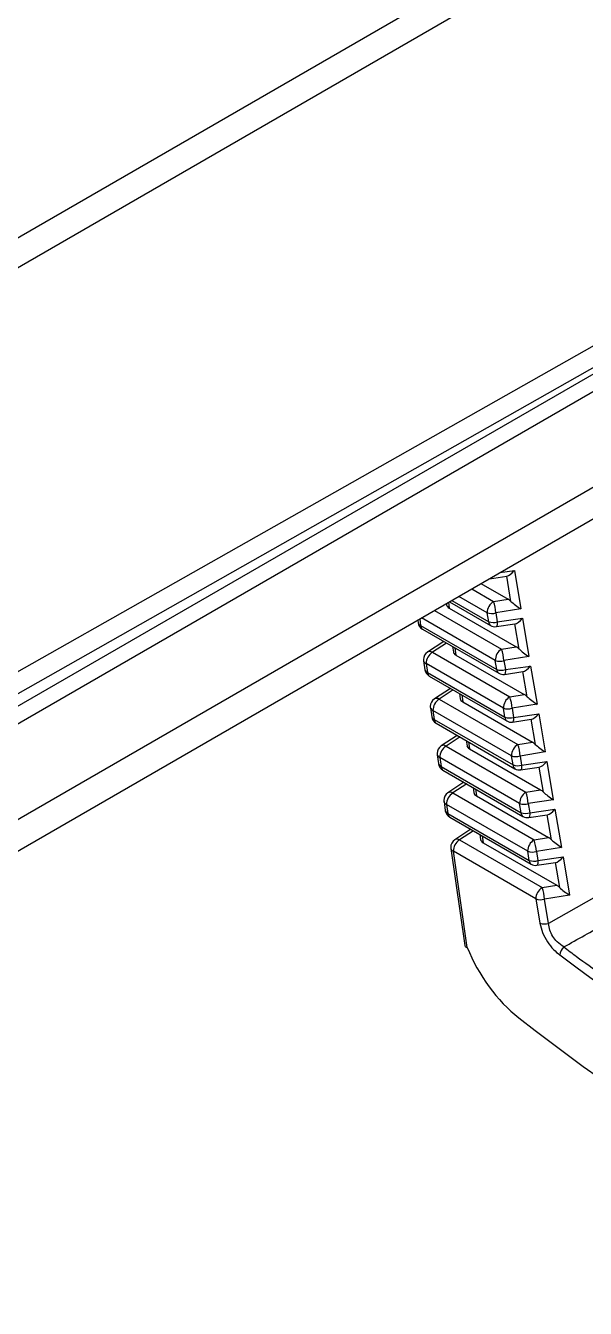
# Model space of a CAD drawing. Extents: x 2 to 136, y 1 to 99.
# Drawn here: x 99.27 to 99.894, y 78.613 to 80.042 of the extents above; entities that cross this region are included whole.
import ezdxf

# ---------------------------------------------------------------- set-up
doc = ezdxf.new("R2010")
doc.units = 0
doc.header["$MEASUREMENT"] = 0
doc.layers.add('OBJECT', color=7, linetype='CONTINUOUS')

msp = doc.modelspace()

# ---------------------------------------------------------------- linework, layer by layer
at = {"layer": 'OBJECT'}
for p, q in [((101.5431, 81.1229), (98.2311, 79.2109)), ((98.2311, 79.1782), (101.5431, 81.0902)), ((97.1553, 78.0682), (99.9265, 79.6679)), ((99.916, 79.642), (97.1459, 78.0429)), ((97.1498, 77.9389), (100.0197, 79.5957)), ((97.1287, 77.8914), (100.0523, 79.5792)), ((99.7869, 79.4259), (99.8063, 79.4288)), ((99.7986, 79.4327), (99.8148, 79.435)), ((99.811, 79.4006), (99.8063, 79.4288)), ((99.8148, 79.435), (99.822, 79.3922)), ((99.7672, 79.4146), (99.7915, 79.4006)), ((99.7776, 79.4206), (99.8078, 79.4032)), ((99.739, 79.3983), (99.7393, 79.3967)), ((99.7412, 79.3996), (99.7422, 79.3931)), ((99.7424, 79.4002), (99.7882, 79.3738)), ((99.745, 79.4017), (99.7862, 79.3779)), ((99.7845, 79.3879), (99.7528, 79.4062)), ((99.7915, 79.4006), (99.8078, 79.4032)), ((99.7071, 79.3798), (99.7075, 79.3768)), ((99.7093, 79.3811), (99.7103, 79.3737)), ((99.7935, 79.3348), (99.7113, 79.3823)), ((99.7257, 79.3906), (99.8005, 79.3474)), ((99.7422, 79.3931), (99.8168, 79.35)), ((99.7862, 79.3779), (99.7845, 79.3879)), ((99.822, 79.3922), (99.7941, 79.3878)), ((99.7941, 79.3878), (99.7958, 79.3778)), ((99.7958, 79.3778), (99.8238, 79.3818)), ((99.8238, 79.3818), (99.8311, 79.3391)), ((99.7103, 79.3737), (99.7952, 79.3247)), ((99.7124, 79.3696), (99.7973, 79.3206)), ((99.7947, 79.3725), (99.8154, 79.3756)), ((99.8201, 79.3475), (99.8153, 79.3756)), ((99.736, 79.3559), (99.7181, 79.3442)), ((99.7391, 79.3542), (99.7235, 79.344)), ((99.7235, 79.344), (99.8096, 79.2943)), ((99.746, 79.3502), (99.7468, 79.3444)), ((99.7486, 79.3487), (99.7497, 79.3408)), ((99.7497, 79.3408), (99.8258, 79.2969)), ((99.8005, 79.3474), (99.8168, 79.35)), ((99.8311, 79.3391), (99.8031, 79.3346)), ((99.7136, 79.3344), (99.7151, 79.3245)), ((99.8026, 79.2816), (99.7165, 79.3313)), ((99.7165, 79.3313), (99.7179, 79.3214)), ((99.7952, 79.3247), (99.7935, 79.3348)), ((99.8031, 79.3346), (99.8048, 79.3246)), ((99.8037, 79.3193), (99.8244, 79.3224)), ((99.8048, 79.3246), (99.8329, 79.3286)), ((99.8291, 79.2944), (99.8244, 79.3224)), ((99.8329, 79.3286), (99.8401, 79.2859)), ((99.7179, 79.3214), (99.8043, 79.2715)), ((99.72, 79.3172), (99.8063, 79.2674)), ((99.7436, 79.3036), (99.7256, 79.2919)), ((99.7466, 79.3019), (99.731, 79.2917)), ((99.7536, 79.2978), (99.7544, 79.2921)), ((99.7562, 79.2963), (99.7573, 79.2885)), ((99.8096, 79.2943), (99.8258, 79.2969)), ((99.7212, 79.2821), (99.7227, 79.2721)), ((99.8116, 79.2285), (99.724, 79.279)), ((99.724, 79.279), (99.7255, 79.269)), ((99.731, 79.2917), (99.8186, 79.2411)), ((99.7573, 79.2885), (99.8349, 79.2437)), ((99.8043, 79.2715), (99.8026, 79.2816)), ((99.8401, 79.2859), (99.8122, 79.2815)), ((99.8122, 79.2815), (99.8139, 79.2714)), ((99.7255, 79.269), (99.8133, 79.2183)), ((99.7276, 79.2649), (99.8154, 79.2142)), ((99.8128, 79.2661), (99.8335, 79.2692)), ((99.8139, 79.2714), (99.8419, 79.2754)), ((99.8382, 79.2412), (99.8334, 79.2692)), ((99.8419, 79.2754), (99.8492, 79.2328)), ((99.7511, 79.2513), (99.7332, 79.2396)), ((99.7542, 79.2495), (99.7386, 79.2394)), ((99.7386, 79.2394), (99.8276, 79.188)), ((99.7612, 79.2455), (99.762, 79.2398)), ((99.7638, 79.244), (99.7649, 79.2362)), ((99.7649, 79.2362), (99.8439, 79.1906)), ((99.8186, 79.2411), (99.8349, 79.2437)), ((99.7288, 79.2298), (99.7302, 79.2198)), ((99.8206, 79.1753), (99.7316, 79.2267)), ((99.7316, 79.2267), (99.7331, 79.2167)), ((99.8133, 79.2183), (99.8116, 79.2285)), ((99.8492, 79.2328), (99.8212, 79.2283)), ((99.8212, 79.2283), (99.8229, 79.2182)), ((99.8229, 79.2182), (99.851, 79.2222)), ((99.851, 79.2222), (99.8582, 79.1796)), ((99.7331, 79.2167), (99.8224, 79.1651)), ((99.7351, 79.2125), (99.8244, 79.161)), ((99.8218, 79.213), (99.8425, 79.216)), ((99.8472, 79.1881), (99.8424, 79.216)), ((99.7586, 79.199), (99.7408, 79.1873)), ((99.7617, 79.1972), (99.7462, 79.1871)), ((99.7462, 79.1871), (99.8367, 79.1348)), ((99.7687, 79.1931), (99.7695, 79.1875)), ((99.7713, 79.1916), (99.7725, 79.1839)), ((99.7725, 79.1839), (99.853, 79.1374)), ((99.8276, 79.188), (99.8439, 79.1906)), ((99.8582, 79.1796), (99.8302, 79.1752)), ((99.7364, 79.1775), (99.7378, 79.1674)), ((99.8297, 79.1222), (99.7392, 79.1744)), ((99.7392, 79.1744), (99.7406, 79.1643)), ((99.8224, 79.1651), (99.8206, 79.1753)), ((99.8302, 79.1752), (99.832, 79.165)), ((99.832, 79.165), (99.86, 79.169)), ((99.86, 79.169), (99.8672, 79.1265)), ((99.7406, 79.1643), (99.8314, 79.1119)), ((99.7427, 79.1602), (99.8335, 79.1078)), ((99.8309, 79.1598), (99.8515, 79.1628)), ((99.8562, 79.1349), (99.8515, 79.1628)), ((99.7662, 79.1466), (99.7483, 79.135)), ((99.7692, 79.1449), (99.7538, 79.1348)), ((99.7763, 79.1408), (99.7771, 79.1352)), ((99.7789, 79.1393), (99.78, 79.1316)), ((99.8367, 79.1348), (99.853, 79.1374)), ((99.7439, 79.1252), (99.7596, 79.0171)), ((99.7623, 79.0149), (99.7468, 79.1221)), ((99.8387, 79.069), (99.7468, 79.1221)), ((99.7538, 79.1348), (99.8457, 79.0817)), ((99.78, 79.1316), (99.862, 79.0843)), ((99.8314, 79.1119), (99.8297, 79.1222)), ((99.8672, 79.1265), (99.8393, 79.122)), ((99.8393, 79.122), (99.841, 79.1118)), ((99.8399, 79.1066), (99.8606, 79.1096)), ((99.841, 79.1118), (99.8691, 79.1158)), ((99.8653, 79.0818), (99.8605, 79.1096)), ((99.8691, 79.1158), (99.8763, 79.0733)), ((99.9643, 79.1049), (99.8529, 79.0418)), ((99.8457, 79.0817), (99.862, 79.0843)), ((99.8387, 79.069), (99.8433, 79.0419)), ((99.8763, 79.0733), (99.8483, 79.0689)), ((99.8529, 79.0418), (99.8483, 79.0689))]:
    msp.add_line(p, q, dxfattribs=at)
at = {"layer": 'OBJECT', "flags": 128}
for points in [[(98.148, 78.6922), (98.3243, 78.792), (99.0297, 79.1912), (101.4924, 80.5856)], [(98.1229, 78.6532), (98.7604, 79.0143), (101.4322, 80.5282)], [(99.7958, 79.3778), (99.7958, 79.376), (99.7956, 79.3746), (99.7954, 79.3735), (99.7951, 79.3728), (99.7947, 79.3725), (99.7947, 79.3725)], [(99.8048, 79.3246), (99.8048, 79.3228), (99.8047, 79.3214), (99.8045, 79.3203), (99.8041, 79.3196), (99.8037, 79.3193), (99.8037, 79.3193)], [(99.8139, 79.2714), (99.8139, 79.2697), (99.8137, 79.2682), (99.8135, 79.2671), (99.8132, 79.2664), (99.8128, 79.2661), (99.8128, 79.2661)], [(99.8229, 79.2182), (99.8229, 79.2165), (99.8228, 79.215), (99.8226, 79.2139), (99.8222, 79.2132), (99.8218, 79.213), (99.8218, 79.213)], [(99.832, 79.165), (99.832, 79.1633), (99.8318, 79.1618), (99.8316, 79.1607), (99.8313, 79.16), (99.8309, 79.1598), (99.8309, 79.1598)], [(99.841, 79.1118), (99.841, 79.1101), (99.8409, 79.1086), (99.8407, 79.1075), (99.8403, 79.1068), (99.8399, 79.1066), (99.8399, 79.1066)]]:
    msp.add_lwpolyline(points, dxfattribs=at)
at = {"layer": 'OBJECT'}
for centre, radius, start, end in [((99.7997, 79.3877), 0.0152, 122.7471, 179.2856), ((99.7549, 79.3865), 0.0392, 1.8844, 21.0856), ((99.7896, 79.4031), 0.016, 251.4467, 286.3884), ((99.7174, 79.3782), 0.01, 188.2379, 240.0027), ((99.7117, 79.3778), 0.00428, 193.4224, 251.9599), ((99.7151, 79.3735), 0.0048, 177.5298, 235.269), ((99.7913, 79.3931), 0.016, 251.4466, 286.3876), ((99.791, 79.3777), 0.0048, 177.5323, 235.2583), ((99.7932, 79.3824), 0.01, 240.0027, 278.2962), ((99.7235, 79.3358), 0.01, 123.1719, 180), ((99.7317, 79.3311), 0.0153, 122.7501, 179.2844), ((99.7206, 79.3395), 0.00534, 57.0152, 117.8886), ((99.8088, 79.3346), 0.0153, 122.7501, 179.2844), ((99.7639, 79.3333), 0.0392, 1.886, 21.0842), ((99.7235, 79.3358), 0.01, 180, 188.2379), ((99.7178, 79.3354), 0.00428, 193.4225, 251.9598), ((99.725, 79.3259), 0.01, 188.2379, 240.0027), ((99.7192, 79.3255), 0.00428, 193.4172, 251.9562), ((99.7986, 79.3499), 0.016, 251.4466, 286.394), ((99.8003, 79.3399), 0.016, 251.447, 286.3936), ((99.8, 79.3245), 0.0048, 177.5298, 235.269), ((99.7227, 79.3212), 0.0048, 177.5305, 235.2654), ((99.8023, 79.3292), 0.01, 240.0027, 278.2962), ((99.8178, 79.2814), 0.0153, 122.7501, 179.2844), ((99.773, 79.2802), 0.0392, 1.886, 21.0842), ((99.7311, 79.2835), 0.01, 123.1719, 180), ((99.7311, 79.2835), 0.01, 180, 188.2379), ((99.7254, 79.2831), 0.00428, 193.4131, 251.9692), ((99.7393, 79.2788), 0.0153, 122.7479, 179.2848), ((99.7281, 79.2872), 0.00534, 56.9997, 117.894), ((99.8076, 79.2968), 0.016, 251.4465, 286.3941), ((99.7326, 79.2735), 0.01, 188.2379, 240.0027), ((99.7268, 79.2731), 0.00428, 193.4236, 251.953), ((99.7303, 79.2688), 0.0048, 177.5281, 235.2677), ((99.8094, 79.2867), 0.016, 251.4465, 286.3933), ((99.8091, 79.2713), 0.0048, 177.5305, 235.2654), ((99.8113, 79.276), 0.01, 240.0027, 278.2962), ((99.7387, 79.2312), 0.01, 123.1719, 180), ((99.7469, 79.2265), 0.0153, 122.7501, 179.2844), ((99.7357, 79.2349), 0.00534, 57.0086, 117.8955), ((99.8268, 79.2283), 0.0153, 122.7479, 179.2848), ((99.782, 79.227), 0.0392, 1.8845, 21.0858), ((99.7387, 79.2312), 0.01, 180, 188.2379), ((99.7329, 79.2308), 0.00428, 193.4203, 251.9531), ((99.8167, 79.2437), 0.016, 251.4465, 286.3884), ((99.7401, 79.2212), 0.01, 188.2379, 240.0027), ((99.7344, 79.2208), 0.00428, 193.4182, 251.9641), ((99.7379, 79.2165), 0.0048, 177.5367, 235.2538), ((99.8184, 79.2335), 0.016, 251.4516, 286.3883), ((99.8181, 79.2181), 0.0048, 177.5281, 235.2677), ((99.8204, 79.2228), 0.01, 240.0027, 278.2962), ((99.7462, 79.1789), 0.01, 123.1719, 180), ((99.7462, 79.1789), 0.01, 180, 188.2379), ((99.7544, 79.1742), 0.0153, 122.7501, 179.2844), ((99.7433, 79.1826), 0.00534, 57.0149, 117.8892), ((99.8359, 79.1751), 0.0153, 122.7501, 179.2844), ((99.791, 79.1739), 0.0392, 1.886, 21.0842), ((99.7405, 79.1785), 0.00428, 193.4227, 251.9596), ((99.7477, 79.1688), 0.01, 188.2379, 240.0027), ((99.742, 79.1684), 0.00428, 193.4195, 251.9628), ((99.8257, 79.1905), 0.016, 251.4468, 286.3938), ((99.8275, 79.1803), 0.016, 251.4469, 286.388), ((99.8272, 79.1649), 0.0048, 177.5367, 235.2538), ((99.7454, 79.1641), 0.0048, 177.5276, 235.2682), ((99.8294, 79.1696), 0.01, 240.0027, 278.2962), ((99.7538, 79.1266), 0.01, 123.1719, 180), ((99.7538, 79.1266), 0.01, 180, 188.2379), ((99.7481, 79.1262), 0.00428, 193.4205, 251.9529), ((99.762, 79.1219), 0.0153, 122.7478, 179.2867), ((99.7508, 79.1303), 0.00534, 56.9918, 117.9123), ((99.8449, 79.122), 0.0153, 122.7501, 179.2844), ((99.8348, 79.1373), 0.016, 251.4427, 286.3979), ((99.8001, 79.1207), 0.0392, 1.8867, 21.0836), ((99.8365, 79.1271), 0.016, 251.4424, 286.3974), ((99.8362, 79.1117), 0.0048, 177.5276, 235.2682), ((99.8385, 79.1164), 0.01, 240.0027, 278.2962), ((99.854, 79.0688), 0.0153, 122.7478, 179.2867), ((99.8091, 79.0676), 0.0392, 1.8845, 21.0858), ((99.8438, 79.0842), 0.016, 251.4518, 286.3888), ((99.8484, 79.0571), 0.016, 251.4462, 286.3936), ((99.8821, 79.0037), 0.017, 136.086, 170.2344)]:
    msp.add_arc(centre, radius, start, end, dxfattribs=at)
for centre, major_axis, ratio, start_param, end_param in [((99.8122, 79.4397), (0.0077, 0.0106), 0.37214, 3.482293, 4.536705), ((99.7493, 79.3972), (0.0101, 0), 0.579269, 3.223988, 3.926203), ((99.8083, 79.3951), (-0.00685, 0.00862), 0.521027, 4.953975, 5.360236), ((99.8195, 79.3969), (0.0114, -0.0082), 0.177132, 4.007967, 5.062378), ((99.8213, 79.3865), (0.0077, 0.0106), 0.37214, 3.482293, 4.536705), ((99.7569, 79.3449), (0.0101, 0), 0.579269, 3.223988, 3.926203), ((99.8174, 79.342), (-0.00685, 0.00862), 0.521027, 4.953975, 5.360236), ((99.8285, 79.3438), (0.0114, -0.0082), 0.177132, 4.007967, 5.062378), ((99.8303, 79.3333), (0.0077, 0.0106), 0.37214, 3.482293, 4.536705), ((99.8264, 79.2888), (-0.00685, 0.00862), 0.521027, 4.953975, 5.360236), ((99.8376, 79.2906), (0.0114, -0.0082), 0.177132, 4.007967, 5.062378), ((99.7644, 79.2926), (0.0101, 0), 0.579269, 3.223988, 3.926203), ((99.8394, 79.2801), (0.0077, 0.0106), 0.37214, 3.482293, 4.536705), ((99.772, 79.2403), (0.0101, 0), 0.579269, 3.223988, 3.926203), ((99.8354, 79.2357), (-0.00685, 0.00862), 0.521027, 4.953975, 5.360236), ((99.8466, 79.2375), (0.0114, -0.0082), 0.177132, 4.007967, 5.062378), ((99.8484, 79.2269), (0.0077, 0.0106), 0.37214, 3.482293, 4.536705), ((99.7796, 79.188), (0.0101, 0), 0.579269, 3.223988, 3.926203), ((99.8445, 79.1825), (-0.00685, 0.00862), 0.521027, 4.953975, 5.360236), ((99.8557, 79.1843), (0.0114, -0.0082), 0.177132, 4.007967, 5.062378), ((99.8575, 79.1737), (0.0077, 0.0106), 0.37214, 3.482293, 4.536705), ((99.8535, 79.1294), (-0.00685, 0.00862), 0.521027, 4.953975, 5.360236), ((99.7872, 79.1357), (0.0101, 0), 0.579269, 3.223988, 3.926203), ((99.8647, 79.1312), (0.0114, -0.0082), 0.177132, 4.007967, 5.062378), ((99.8665, 79.1205), (0.0077, 0.0106), 0.37214, 3.482293, 4.536705), ((99.8626, 79.0762), (-0.00685, 0.00862), 0.521027, 4.953975, 5.360236), ((99.8737, 79.078), (0.0114, -0.0082), 0.177132, 4.007967, 5.062378), ((99.8299, 79.0143), (-0.0591, 0.0928), 0.546175, 1.229249, 2.150782), ((100.0214, 80.5751), (-1.1655, 1.8319), 0.546187, 2.178452, 2.487481), ((100.0239, 80.5225), (-1.2039, 1.8907), 0.546175, 2.150782, 2.514291)]:
    msp.add_ellipse(centre, major_axis=major_axis, ratio=ratio, start_param=start_param, end_param=end_param, dxfattribs=at)
for points, knots in [([(99.8699, 79.0155), (99.8854, 79.0242), (99.9222, 79.0447), (99.9589, 79.0655), (99.9801, 79.0774)], [0, 0, 0, 0, 0.422662, 1, 1, 1, 1]), ([(99.8433, 79.0419), (99.8441, 79.0385), (99.8457, 79.0317), (99.8513, 79.0213), (99.8581, 79.0126), (99.8631, 79.0085), (99.8654, 79.0066)], [0, 0, 0, 0, 0.261885, 0.524406, 0.776422, 1, 1, 1, 1]), ([(99.8699, 79.0155), (99.8673, 79.0172), (99.8628, 79.0203), (99.8574, 79.0272), (99.8539, 79.0345), (99.8533, 79.0393), (99.8529, 79.0418)], [0, 0, 0, 0, 0.295332, 0.524714, 0.754462, 1, 1, 1, 1]), ([(99.7597, 79.0171), (99.7597, 79.0168), (99.7598, 79.0161), (99.7608, 79.0154), (99.7618, 79.0151), (99.7622, 79.015), (99.7623, 79.0149)], [0, 0, 0, 0, 0.270177, 0.749384, 0.969665, 1, 1, 1, 1]), ([(99.8699, 79.0155), (99.8746, 79.012), (99.8981, 78.9945), (99.9767, 78.9384), (100.0556, 78.8881), (100.1343, 78.8431), (100.2128, 78.7998), (100.2858, 78.7679), (100.3401, 78.744)], [0, 0, 0, 0, 0.029967, 0.149857, 0.5, 0.529967, 0.649857, 1, 1, 1, 1])]:
    msp.add_open_spline(points, degree=3, knots=knots, dxfattribs=at)

doc.saveas('drawing.dxf')
